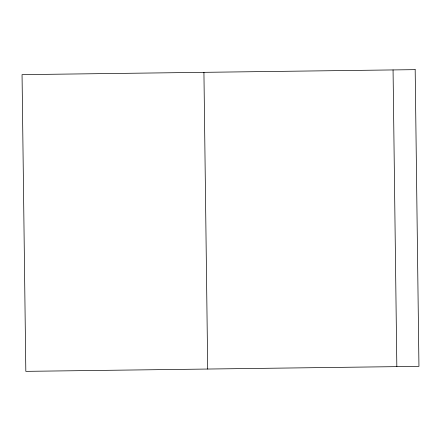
<?xml version="1.0" encoding="UTF-8"?>
<svg xmlns="http://www.w3.org/2000/svg" width="441" height="441" viewBox="0 0 441 441"><rect width="100%" height="100%" fill="white"/><g stroke="black" fill="none" stroke-linecap="round" stroke-linejoin="round"><path stroke-width="0.66" d="M393.058 69.926L396.834 366.636M203.929 72.335L207.7 369.04M415.174 69.645L22.05 74.645L25.826 371.355L418.95 366.355L415.174 69.645"/></g></svg>
